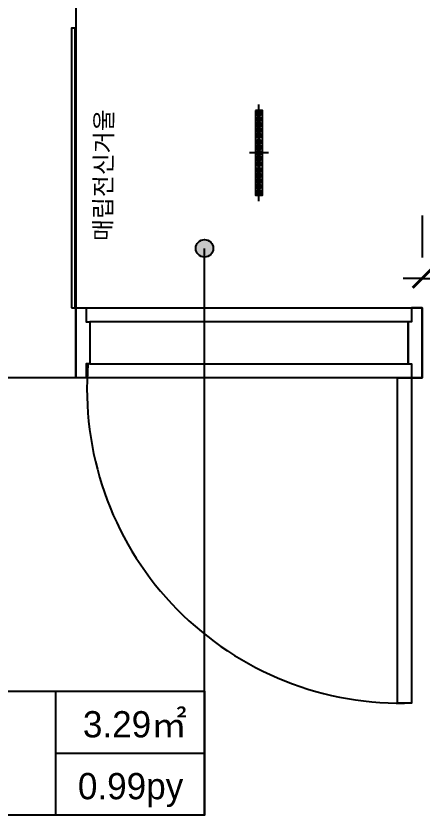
# Model space of a CAD drawing. Header units: millimetres. Extents: x 744 to 27144, y 914 to 19934.
# Drawn here: x 8225 to 9385, y 4959 to 7244 of the extents above; entities that cross this region are included whole.
import ezdxf
from ezdxf.enums import TextEntityAlignment as Align

# ---------------------------------------------------------------- set-up
doc = ezdxf.new("R2010")
doc.units = ezdxf.units.MM
doc.header["$LTSCALE"] = 10
for name, color, linetype in [('0-ELC TEXT', 7, 'Continuous'), ('03-TEXT', 3, 'Continuous'), ('CO-DO-FR', 7, 'Continuous'), ('CO-DOOR', 8, 'Continuous'), ('RC-LIGHT', 7, 'Continuous'), ('가구', 6, 'Continuous'), ('외부벽체선', 2, 'Continuous'), ('창호', 4, 'Continuous')]:
    doc.layers.add(name, color=color, linetype=linetype)
doc.styles.add('YOURNAME', font='Dotum.ttf')
doc.styles.add('차영규', font='조선일보명조.ttf')
doc.dimstyles.new('YOURNAME-60', dxfattribs={"dimscale": 60, "dimtxt": 2, "dimasz": 0.9, "dimexe": 1, "dimexo": 3, "dimgap": 0.7, "dimtad": 1, "dimdec": 0, "dimzin": 0, "dimdsep": 46, "dimlunit": 6, "dimtxsty": 'YOURNAME', "dimblk": 'ARCHTICK', "dimcen": 0, "dimclrd": 1, "dimclre": 1, "dimclrt": 7, "dimadec": 0, "dimazin": 0, "dimtfac": 1, "dimtdec": 0, "dimtix": 1, "dimtmove": 2, "dimatfit": 3, "dimldrblk": 'ARCHTICK', "dimfxl": 1, "dimtolj": 1, "dimtzin": 0, "dimarcsym": 0})

# ---------------------------------------------------------------- blocks, each defined once
blk = doc.blocks.new('BUDDDD')
at = {"layer": 'CO-DO-FR'}
for points in [[(8395.4, 6209.1), (8395.4, 6409.1), (8425.4, 6409.1), (8425.4, 6369.1), (8435.4, 6369.1), (8435.4, 6249.1), (8425.4, 6249.1), (8425.4, 6209.1), (8395.4, 6209.1)], [(8395.4, 6409.1), (9385.4, 6409.1), (9385.4, 6209.1), (8395.4, 6209.1)], [(9385.4, 6209.1), (9385.4, 6409.1), (9355.4, 6409.1), (9355.4, 6369.1), (9345.4, 6369.1), (9345.4, 6249.1), (9355.4, 6249.1), (9355.4, 6209.1), (9385.4, 6209.1)], [(9345.4, 6369.1), (8435.4, 6369.1), (8435.4, 6249.1), (9345.4, 6249.1)]]:
    blk.add_lwpolyline(points, close=True, dxfattribs=at)
at = {"layer": 'CO-DOOR'}
blk.add_lwpolyline([(9315.4, 5279.1), (9315.4, 6209.1), (9355.4, 6209.1), (9355.4, 5279.1)], close=True, dxfattribs=at)
blk.add_arc((9325.4, 6176.9), 897.9, 175.391, 270.6381, dxfattribs=at)
at = {"layer": '외부벽체선'}
for p, q in [((8395.4, 7969.1), (8395.4, 6209.1)), ((8395.4, 6209.1), (8395.4, 6409.1)), ((8395.4, 6209.1), (6466.4, 6209.1))]:
    blk.add_line(p, q, dxfattribs=at)
blk = doc.blocks.new('15RN')
at = {"linetype": 'Continuous'}
h = blk.add_hatch(color=4, dxfattribs=at)
h.dxf.hatch_style = 1
edge = h.paths.add_edge_path()
edge.add_arc((178902.9, 29403.8), 11.1, 270, 630)
h = blk.add_hatch(color=4, dxfattribs=at)
h.dxf.hatch_style = 1
edge = h.paths.add_edge_path()
edge.add_arc((178902.9, 29376.3), 11.1, 270, 630)
h = blk.add_hatch(color=4, dxfattribs=at)
h.dxf.hatch_style = 1
edge = h.paths.add_edge_path()
edge.add_arc((178902.9, 29348.8), 11.1, -270, 90, ccw=False)
h = blk.add_hatch(color=4, dxfattribs=at)
h.dxf.hatch_style = 1
edge = h.paths.add_edge_path()
edge.add_arc((178902.9, 29321.4), 11.1, -270, 90, ccw=False)
h = blk.add_hatch(color=4, dxfattribs=at)
h.dxf.hatch_style = 1
edge = h.paths.add_edge_path()
edge.add_arc((178902.9, 29293.9), 11.1, -270, 90, ccw=False)
h = blk.add_hatch(color=4, dxfattribs=at)
h.dxf.hatch_style = 1
edge = h.paths.add_edge_path()
edge.add_arc((178902.9, 29263.8), 11.1, 270, 630)
h = blk.add_hatch(color=4, dxfattribs=at)
h.dxf.hatch_style = 1
edge = h.paths.add_edge_path()
edge.add_arc((178902.9, 29236.3), 11.1, 270, 630)
h = blk.add_hatch(color=4, dxfattribs=at)
h.dxf.hatch_style = 1
edge = h.paths.add_edge_path()
edge.add_arc((178902.9, 29208.8), 11.1, -270, 90, ccw=False)
h = blk.add_hatch(color=4, dxfattribs=at)
h.dxf.hatch_style = 1
edge = h.paths.add_edge_path()
edge.add_arc((178902.9, 29181.4), 11.1, -270, 90, ccw=False)
h = blk.add_hatch(color=4, dxfattribs=at)
h.dxf.hatch_style = 1
edge = h.paths.add_edge_path()
edge.add_arc((178902.9, 29153.9), 11.1, -270, 90, ccw=False)
h = blk.add_hatch(color=4, dxfattribs=at)
h.dxf.hatch_style = 1
edge = h.paths.add_edge_path()
edge.add_arc((178902.9, 29123.8), 11.1, 270, 630)
h = blk.add_hatch(color=4, dxfattribs=at)
h.dxf.hatch_style = 1
edge = h.paths.add_edge_path()
edge.add_arc((178902.9, 29096.3), 11.1, 270, 630)
h = blk.add_hatch(color=4, dxfattribs=at)
h.dxf.hatch_style = 1
edge = h.paths.add_edge_path()
edge.add_arc((178902.9, 29068.8), 11.1, -270, 90, ccw=False)
h = blk.add_hatch(color=4, dxfattribs=at)
h.dxf.hatch_style = 1
edge = h.paths.add_edge_path()
edge.add_arc((178902.9, 29041.4), 11.1, -270, 90, ccw=False)
h = blk.add_hatch(color=4, dxfattribs=at)
h.dxf.hatch_style = 1
edge = h.paths.add_edge_path()
edge.add_arc((178902.9, 29013.9), 11.1, -270, 90, ccw=False)
at = {"color": 1, "linetype": 'Continuous'}
for p, q in [((178902.9, 28968.8), (178902.9, 29448.8)), ((178950.4, 29208.8), (178855.4, 29208.8))]:
    blk.add_line(p, q, dxfattribs=at)
at = {"color": 4, "linetype": 'Continuous'}
for centre, radius in [((178902.9, 29403.8), 12.2), ((178902.9, 29403.8), 11.1), ((178902.9, 29376.3), 12.2), ((178902.9, 29348.8), 12.2), ((178902.9, 29376.3), 11.1), ((178902.9, 29348.8), 11.1), ((178902.9, 29321.4), 12.2), ((178902.9, 29321.4), 11.1), ((178902.9, 29293.9), 12.2), ((178902.9, 29263.8), 12.2), ((178902.9, 29293.9), 11.1), ((178902.9, 29263.8), 11.1), ((178902.9, 29236.3), 12.2), ((178902.9, 29236.3), 11.1), ((178902.9, 29208.8), 12.2), ((178902.9, 29208.8), 11.1), ((178902.9, 29181.4), 12.2), ((178902.9, 29153.9), 12.2), ((178902.9, 29181.4), 11.1), ((178902.9, 29153.9), 11.1), ((178902.9, 29123.8), 12.2), ((178902.9, 29123.8), 11.1), ((178902.9, 29096.3), 12.2), ((178902.9, 29068.8), 12.2), ((178902.9, 29096.3), 11.1), ((178902.9, 29068.8), 11.1), ((178902.9, 29041.4), 12.2), ((178902.9, 29041.4), 11.1), ((178902.9, 29013.9), 12.2), ((178902.9, 29013.9), 11.1)]:
    blk.add_circle(centre, radius, dxfattribs=at)
at = {"layer": 'RC-LIGHT'}
blk.add_lwpolyline([(178885.4, 29418.8), (178885.4, 28998.8), (178920.4, 28998.8), (178920.4, 29418.8)], close=True, dxfattribs=at)
blk = doc.blocks.new('_ArchTick')
at = {"color": 0, "linetype": 'ByBlock', "const_width": 0.15}
blk.add_lwpolyline([(-0.5, -0.5), (0.5, 0.5)], dxfattribs=at)
blk = doc.blocks.new('*D144')
at = {"color": 1, "lineweight": -2, "transparency": 16777216}
for p, q in [((9385.4, 6673.3), (9385.4, 6553.3)), ((9735.4, 6673.3), (9735.4, 6553.3)), ((9385.4, 6493.3), (9331.4, 6493.3)), ((9385.4, 6493.3), (9735.4, 6493.3)), ((9735.4, 6493.3), (9789.4, 6493.3))]:
    blk.add_line(p, q, dxfattribs=at)
at = {"layer": 'Defpoints', "color": 0, "transparency": 16777216}
for p in [(9385.4, 6493.3), (9735.4, 6493.3), (9735.4, 6493.3)]:
    blk.add_point(p, dxfattribs=at)
at = {"color": 1, "lineweight": -2, "transparency": 16777216, "xscale": 54, "yscale": 54, "zscale": 54}
blk.add_blockref('_ArchTick', (9385.4, 6493.3), dxfattribs=at)
at = {"color": 1, "lineweight": -2, "transparency": 16777216, "xscale": 54, "yscale": 54, "zscale": 54, "rotation": 180}
blk.add_blockref('_ArchTick', (9735.4, 6493.3), dxfattribs=at)
at = {"color": 7, "transparency": 16777216, "insert": (9560.4, 6595.4), "char_height": 120, "attachment_point": 5, "style": 'YOURNAME'}
blk.add_mtext('\\A1;350', dxfattribs=at)

msp = doc.modelspace()

# ---------------------------------------------------------------- hatches: boundary and pattern name
at = {"layer": '0-ELC TEXT'}
h = msp.add_hatch(color=256, dxfattribs=at)
h.dxf.hatch_style = 1
edge = h.paths.add_edge_path()
edge.add_arc((8763.6, 6579.5), 25, 180, 540)
h = msp.add_hatch(color=256, dxfattribs=at)
h.dxf.hatch_style = 1
edge = h.paths.add_edge_path()
edge.add_arc((8763.6, 6579.5), 25, 180, 540)

# ---------------------------------------------------------------- linework, layer by layer
for p, q in [((8763.6, 4959.3), (8763.6, 6579.5)), ((8338.9, 4959.3), (8338.9, 5313.1)), ((8338.9, 5136.2), (8763.6, 5136.2))]:
    msp.add_line(p, q, dxfattribs=at)
msp.add_lwpolyline([(7118.9, 5313.1), (8763.6, 5313.1), (8763.6, 4959.3), (7118.9, 4959.3)], close=True, dxfattribs=at)
msp.add_circle((8763.6, 6579.5), 25, dxfattribs=at)
msp.add_circle((8763.6, 6579.5), 25, dxfattribs=at)
at = {"layer": '가구'}
msp.add_lwpolyline([(8383.4, 6409.1), (8393.4, 6409.1), (8393.4, 7209.1), (8383.4, 7209.1)], close=True, dxfattribs=at)

# ---------------------------------------------------------------- block references
at = {"layer": 'RC-LIGHT', "xscale": 0.5759256214623899, "yscale": 0.5759256214623899, "zscale": 0.5759256214623899}
msp.add_blockref('15RN', (-94115.8, -9969.5), dxfattribs=at)
at = {"layer": '창호'}
msp.add_blockref('BUDDDD', (0, 0), dxfattribs=at)

# ---------------------------------------------------------------- texts
at = {"layer": '0-ELC TEXT', "style": '차영규'}
msp.add_text('매립전신거울', height=50, rotation=89.4433, dxfattribs=at).set_placement((8497.3, 6600.1))
at = {"layer": '03-TEXT', "style": '차영규'}
for s, p in [('3.29㎡', (8564.6, 5181.3)), ('0.99py', (8552.1, 5004.4))]:
    msp.add_text(s, height=75, dxfattribs=at).set_placement(p, align=Align.CENTER)

# ---------------------------------------------------------------- dimensions: what is measured, and where the dimension line sits
dim = msp.add_linear_dim(base=(9735.4, 6493.3), p1=(9385.4, 6493.3), p2=(9735.4, 6493.3), dimstyle='YOURNAME-60')
dim.commit()
dim.dimension.update_dxf_attribs({"geometry": '*D144', "text_midpoint": (9560.4, 6595.4)})

doc.saveas('drawing.dxf')
